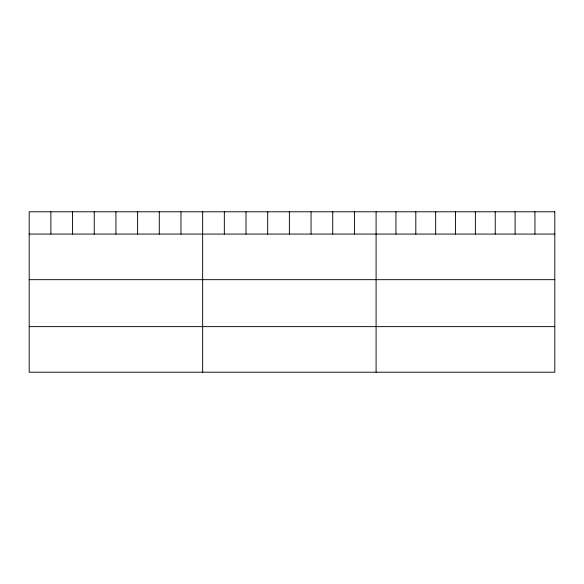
<?xml version="1.0" encoding="UTF-8"?>
<svg xmlns="http://www.w3.org/2000/svg" width="584" height="584" viewBox="0 0 584 584"><rect width="100%" height="100%" fill="white"/><g stroke="black" fill="none" stroke-linecap="round" stroke-linejoin="round"><path stroke-width="0.88" d="M29.2 234.082L554.8 234.082M29.2 279.67L554.8 279.67M29.2 326.631L554.8 326.631M534.944 211.788L534.944 234.082M515.088 211.788L515.088 234.082M495.232 211.788L495.232 234.082M475.376 211.788L475.376 234.082M455.52 211.788L455.52 234.082M435.664 211.788L435.664 234.082M415.808 211.788L415.808 234.082M395.952 211.788L395.952 234.082M376.096 211.788L376.096 372.212M354.415 211.788L354.415 234.082M332.734 211.788L332.734 234.082M311.053 211.788L311.053 234.082M289.372 211.788L289.372 234.082M267.691 211.788L267.691 234.082M246.01 211.788L246.01 234.082M224.329 211.788L224.329 234.082M202.648 211.788L202.648 372.212M180.967 211.788L180.967 234.082M159.286 211.788L159.286 234.082M137.605 211.788L137.605 234.082M115.924 211.788L115.924 234.082M94.243 211.788L94.243 234.082M72.562 211.788L72.562 234.082M50.881 211.788L50.881 234.082M554.8 211.788L29.2 211.788L29.2 372.212L554.8 372.212L554.8 211.788"/></g></svg>
